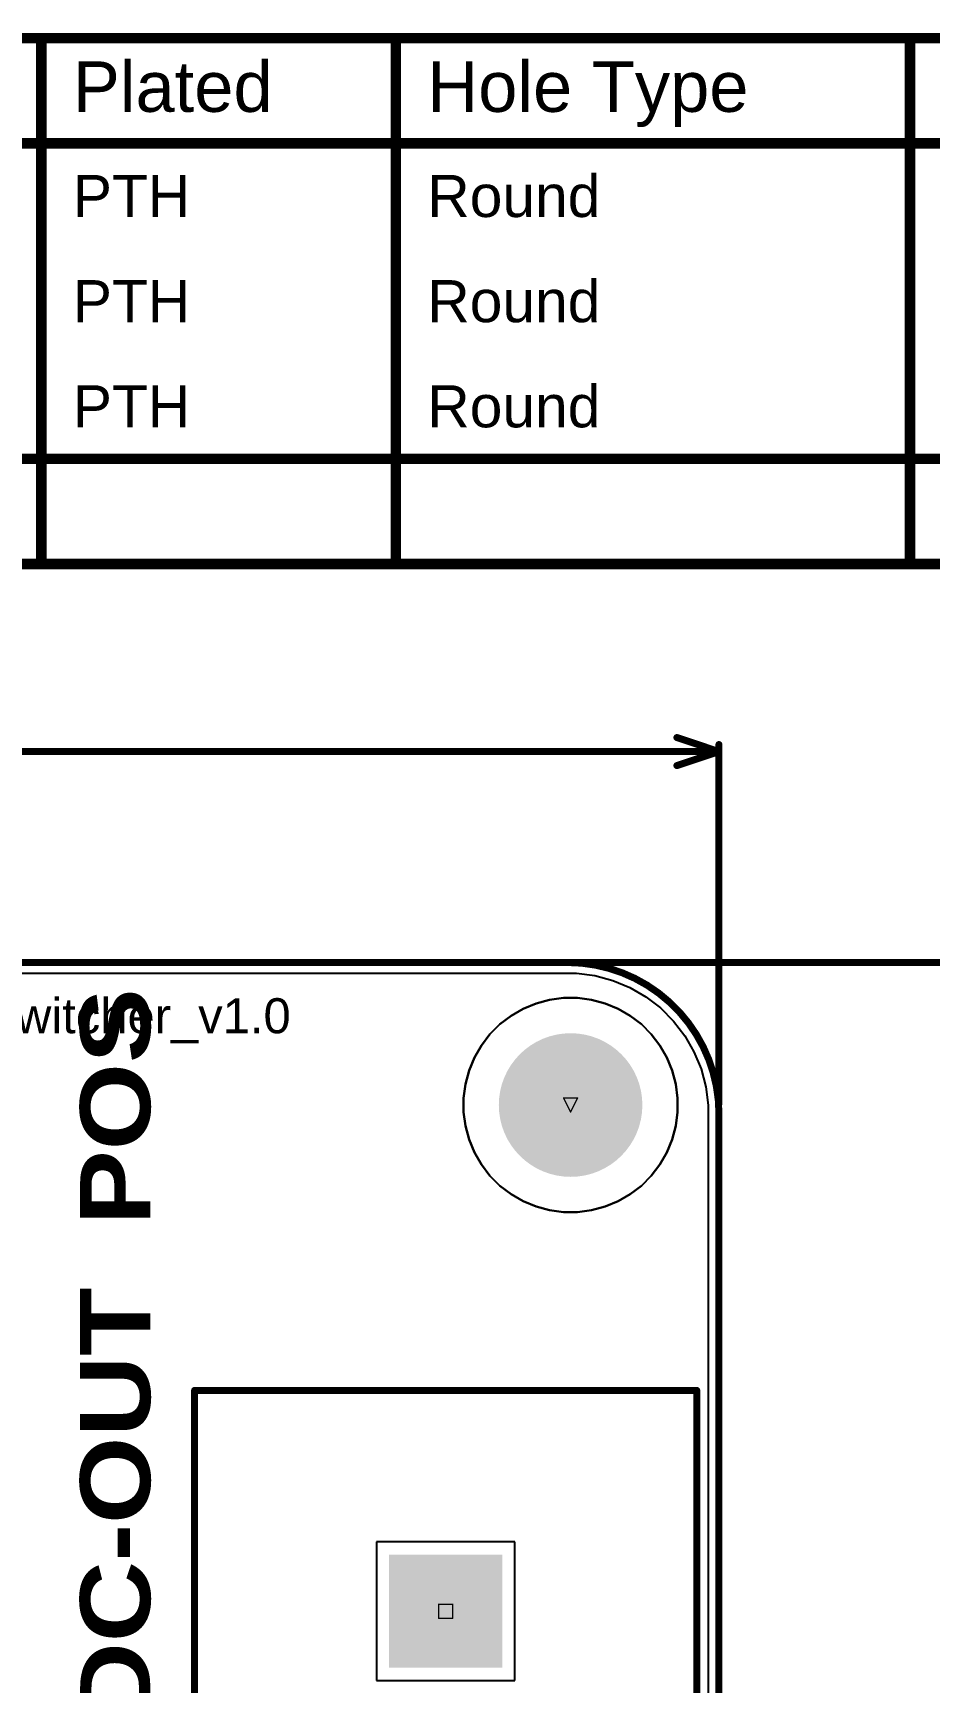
# Model space of a CAD drawing. Header units: inches. Extents: x -1 to 209, y -13 to 94.
# Drawn here: x 55.8 to 88.3, y 33.9 to 93.6 of the extents above; entities that cross this region are included whole.
import ezdxf

# ---------------------------------------------------------------- set-up
doc = ezdxf.new("R2010")
doc.units = ezdxf.units.IN
for name, color, linetype in [('Board Outline', 216, 'Continuous'), ('Bottom Layer', 5, 'Continuous'), ('Bottom Solder', 6, 'Continuous'), ('Dimensions', 6, 'Continuous'), ('Drill Drawing', 1, 'Continuous'), ('Multi-Layer', 9, 'Continuous'), ('Pad Holes', 156, 'Continuous'), ('Top Layer', 1, 'Continuous'), ('Top Overlay', 2, 'Continuous'), ('Top Solder', 216, 'Continuous')]:
    doc.layers.add(name, color=color, linetype=linetype)
doc.styles.add('Arial', font='', dxfattribs={"height": 0.2})
doc.styles.add('Arial Black_Bold', font='', dxfattribs={"height": 0.2})
doc.styles.get('Arial').set_extended_font_data('Arial')
doc.styles.get('Arial Black_Bold').set_extended_font_data('Arial Black', bold=True)

# ---------------------------------------------------------------- blocks, each defined once
blk = doc.blocks.new('KF78C_13_0_2P_22')
at = {"layer": 'Bottom Layer'}
blk.add_hatch(color=5, dxfattribs=at).paths.add_polyline_path([(-8.5, 2), (-4.5, 2), (-4.5, -2), (-8.5, -2)])
h = blk.add_hatch(color=5, dxfattribs=at)
edge = h.paths.add_edge_path()
edge.add_arc((6.5, 0), 2, 0, 360)
at = {"layer": 'Bottom Solder'}
blk.add_hatch(color=6, dxfattribs=at).paths.add_polyline_path([(-8.551, 2.051), (-4.449, 2.051), (-4.449, -2.051), (-8.551, -2.051)])
h = blk.add_hatch(color=6, dxfattribs=at)
edge = h.paths.add_edge_path()
edge.add_arc((6.5, 0), 2.051, 0, 360)
at = {"layer": 'Multi-Layer'}
blk.add_hatch(color=9, dxfattribs=at).paths.add_polyline_path([(-8.5, 2), (-4.5, 2), (-4.5, -2), (-8.5, -2)])
h = blk.add_hatch(color=9, dxfattribs=at)
edge = h.paths.add_edge_path()
edge.add_arc((6.5, 0), 2, 0, 360)
at = {"layer": 'Pad Holes'}
h = blk.add_hatch(color=7, dxfattribs=at)
edge = h.paths.add_edge_path()
edge.add_arc((-6.5, 0), 1.3, 0, 360)
h = blk.add_hatch(color=7, dxfattribs=at)
edge = h.paths.add_edge_path()
edge.add_arc((6.5, 0), 1.3, 0, 360)
at = {"layer": 'Top Layer'}
blk.add_hatch(color=1, dxfattribs=at).paths.add_polyline_path([(-8.5, 2), (-4.5, 2), (-4.5, -2), (-8.5, -2)])
h = blk.add_hatch(color=1, dxfattribs=at)
edge = h.paths.add_edge_path()
edge.add_arc((6.5, 0), 2, 0, 360)
at = {"layer": 'Top Solder'}
blk.add_hatch(color=216, dxfattribs=at).paths.add_polyline_path([(-8.551, 2.051), (-4.449, 2.051), (-4.449, -2.051), (-8.551, -2.051)])
h = blk.add_hatch(color=216, dxfattribs=at)
edge = h.paths.add_edge_path()
edge.add_arc((6.5, 0), 2.051, 0, 360)
at = {"layer": 'Top Overlay'}
for points in [[(-14.5, -9.1, 0.254, 0.254, 0), (-14.5, 9.1, 0.254, 0.254, 0)], [(14.5, 9.1, 0.254, 0.254, 0), (-14.5, 9.1, 0.254, 0.254, 0)], [(14.5, -9.1, 0.254, 0.254, 0), (14.5, 9.1, 0.254, 0.254, 0)], [(14.5, -9.1, 0.254, 0.254, 0), (-14.5, -9.1, 0.254, 0.254, 0)]]:
    blk.add_lwpolyline(points, format="xyseb", dxfattribs=at)
for points in [[(-14.563, 9.1, 0.127, 0.127, 1), (-14.436, 9.1, 0.127, 0.127, 1)], [(-14.563, 9.1, 0.127, 0.127, 1), (-14.436, 9.1, 0.127, 0.127, 1)], [(14.437, 9.1, 0.127, 0.127, 1), (14.564, 9.1, 0.127, 0.127, 1)], [(14.437, 9.1, 0.127, 0.127, 1), (14.564, 9.1, 0.127, 0.127, 1)], [(-14.563, -9.1, 0.127, 0.127, 1), (-14.436, -9.1, 0.127, 0.127, 1)], [(-14.563, -9.1, 0.127, 0.127, 1), (-14.436, -9.1, 0.127, 0.127, 1)], [(14.437, -9.1, 0.127, 0.127, 1), (14.564, -9.1, 0.127, 0.127, 1)], [(14.437, -9.1, 0.127, 0.127, 1), (14.564, -9.1, 0.127, 0.127, 1)]]:
    blk.add_lwpolyline(points, format="xyseb", close=True, dxfattribs=at)

msp = doc.modelspace()

# ---------------------------------------------------------------- hatches: boundary and pattern name
at = {"layer": 'Bottom Layer'}
h = msp.add_hatch(color=5, dxfattribs=at)
edge = h.paths.add_edge_path()
edge.add_arc((75.267, 54.758), 2.5, 0, 360)
at = {"layer": 'Bottom Solder'}
h = msp.add_hatch(color=6, dxfattribs=at)
edge = h.paths.add_edge_path()
edge.add_arc((75.267, 54.758), 2.602, 0, 360)
at = {"layer": 'Multi-Layer'}
h = msp.add_hatch(color=9, dxfattribs=at)
edge = h.paths.add_edge_path()
edge.add_arc((75.267, 54.758), 2.5, 0, 360)
at = {"layer": 'Pad Holes'}
h = msp.add_hatch(color=7, dxfattribs=at)
edge = h.paths.add_edge_path()
edge.add_arc((75.267, 54.758), 1.5, 0, 360)
at = {"layer": 'Top Layer'}
h = msp.add_hatch(color=1, dxfattribs=at)
edge = h.paths.add_edge_path()
edge.add_arc((75.267, 54.758), 2.5, 0, 360)
at = {"layer": 'Top Solder'}
h = msp.add_hatch(color=216, dxfattribs=at)
edge = h.paths.add_edge_path()
edge.add_arc((75.267, 54.758), 2.602, 0, 360)

# ---------------------------------------------------------------- linework, layer by layer
at = {"layer": 'Board Outline'}
for points in [[(0, 59.923, 0.254, 0.254, 0), (73.572, 59.923, 0.254, 0.254, 0)], [(73.572, 59.923, 0.254, 0.254, 0), (74.534, 59.923, 0.254, 0.254, 0)], [(74.534, 59.923, 0.254, 0.254, 0), (75.146, 59.923, 0.254, 0.254, 0)], [(75.146, 59.923, 0.254, 0.254, -0.414214), (80.645, 54.424, 0.254, 0.254, 0)], [(80.645, 5.41, 0.254, 0.254, 0), (80.645, 54.424, 0.254, 0.254, 0)]]:
    msp.add_lwpolyline(points, format="xyseb", dxfattribs=at)
for points in [[(73.508, 59.923, 0.127, 0.127, 1), (73.635, 59.923, 0.127, 0.127, 1)], [(73.508, 59.923, 0.127, 0.127, 1), (73.635, 59.923, 0.127, 0.127, 1)], [(74.471, 59.923, 0.127, 0.127, 1), (74.598, 59.923, 0.127, 0.127, 1)], [(74.471, 59.923, 0.127, 0.127, 1), (74.598, 59.923, 0.127, 0.127, 1)], [(75.082, 59.923, 0.127, 0.127, 1), (75.209, 59.923, 0.127, 0.127, 1)], [(75.082, 59.923, 0.127, 0.127, 1), (75.209, 59.923, 0.127, 0.127, 1)], [(80.581, 54.424, 0.127, 0.127, 1), (80.708, 54.424, 0.127, 0.127, 1)], [(80.581, 54.424, 0.127, 0.127, 1), (80.708, 54.424, 0.127, 0.127, 1)]]:
    msp.add_lwpolyline(points, format="xyseb", close=True, dxfattribs=at)
at = {"layer": 'Bottom Layer'}
for p, q in [((0.388, 59.534), (73.572, 59.534)), ((73.572, 59.534), (73.572, 59.534)), ((73.572, 59.534), (73.572, 59.534)), ((73.572, 59.534), (75.146, 59.534)), ((75.146, 59.534), (75.481, 59.534)), ((75.481, 59.534), (76.145, 59.447)), ((76.145, 59.447), (76.792, 59.273)), ((76.792, 59.273), (77.411, 59.017)), ((74.508, 58.572), (74.017, 58.44)), ((75.013, 58.638), (74.508, 58.572)), ((75.521, 58.638), (75.013, 58.638)), ((76.026, 58.572), (75.521, 58.638)), ((76.517, 58.44), (76.026, 58.572)), ((77.411, 59.017), (77.991, 58.682)), ((77.991, 58.682), (78.523, 58.274)), ((73.107, 57.991), (72.703, 57.682)), ((73.547, 58.245), (73.107, 57.991)), ((74.017, 58.44), (73.547, 58.245)), ((76.987, 58.245), (76.517, 58.44)), ((77.427, 57.991), (76.987, 58.245)), ((77.831, 57.682), (77.427, 57.991)), ((78.523, 58.274), (78.997, 57.8)), ((72.703, 57.682), (72.343, 57.322)), ((78.191, 57.322), (77.831, 57.682)), ((78.997, 57.8), (79.404, 57.269)), ((72.034, 56.918), (71.779, 56.478)), ((72.343, 57.322), (72.034, 56.918)), ((78.5, 56.918), (78.191, 57.322)), ((78.755, 56.478), (78.5, 56.918)), ((79.404, 57.269), (79.739, 56.689)), ((71.779, 56.478), (71.585, 56.008)), ((78.949, 56.008), (78.755, 56.478)), ((79.739, 56.689), (79.996, 56.07)), ((71.585, 56.008), (71.453, 55.517)), ((79.081, 55.517), (78.949, 56.008)), ((79.996, 56.07), (80.169, 55.423)), ((71.453, 55.517), (71.387, 55.012)), ((71.387, 55.012), (71.387, 54.758)), ((79.147, 55.012), (79.081, 55.517)), ((79.147, 54.758), (79.147, 55.012)), ((80.169, 55.423), (80.257, 54.758)), ((71.387, 54.758), (71.387, 54.504)), ((71.387, 54.504), (71.453, 53.999)), ((79.081, 53.999), (79.147, 54.504)), ((79.147, 54.504), (79.147, 54.758)), ((80.257, 54.758), (80.257, 54.424)), ((80.257, 54.424), (80.257, 5.41)), ((71.453, 53.999), (71.585, 53.508)), ((78.949, 53.508), (79.081, 53.999)), ((71.585, 53.508), (71.779, 53.038)), ((78.755, 53.038), (78.949, 53.508)), ((71.779, 53.038), (72.034, 52.598)), ((72.034, 52.598), (72.343, 52.194)), ((78.191, 52.194), (78.5, 52.598)), ((78.5, 52.598), (78.755, 53.038)), ((72.343, 52.194), (72.703, 51.834)), ((77.831, 51.834), (78.191, 52.194)), ((72.703, 51.834), (73.107, 51.525)), ((73.107, 51.525), (73.547, 51.27)), ((76.987, 51.27), (77.427, 51.525)), ((77.427, 51.525), (77.831, 51.834)), ((73.547, 51.27), (74.017, 51.076)), ((74.017, 51.076), (74.508, 50.944)), ((74.508, 50.944), (75.013, 50.878)), ((75.013, 50.878), (75.521, 50.878)), ((75.521, 50.878), (76.026, 50.944)), ((76.026, 50.944), (76.517, 51.076)), ((76.517, 51.076), (76.987, 51.27)), ((73.247, 38.927), (68.231, 38.927)), ((68.231, 38.927), (68.231, 33.911)), ((73.247, 33.911), (73.247, 38.927)), ((68.231, 33.911), (73.247, 33.911))]:
    msp.add_line(p, q, dxfattribs=at)
at = {"layer": 'Dimensions'}
for points in [[(79.121, 68.072, 0.254, 0.254, 0), (80.645, 67.564, 0.254, 0.254, 0)], [(44.784, 67.564, 0.254, 0.254, 0), (80.645, 67.564, 0.254, 0.254, 0)], [(79.121, 67.056, 0.254, 0.254, 0), (80.645, 67.564, 0.254, 0.254, 0)], [(80.645, 54.805, 0.254, 0.254, 0), (80.645, 67.818, 0.254, 0.254, 0)], [(74.915, 59.923, 0.254, 0.254, 0), (90.17, 59.923, 0.254, 0.254, 0)]]:
    msp.add_lwpolyline(points, format="xyseb", dxfattribs=at)
for points in [[(79.057, 68.072, 0.127, 0.127, 1), (79.184, 68.072, 0.127, 0.127, 1)], [(80.581, 67.818, 0.127, 0.127, 1), (80.708, 67.818, 0.127, 0.127, 1)], [(80.581, 67.564, 0.127, 0.127, 1), (80.708, 67.564, 0.127, 0.127, 1)], [(80.581, 67.564, 0.127, 0.127, 1), (80.708, 67.564, 0.127, 0.127, 1)], [(80.581, 67.564, 0.127, 0.127, 1), (80.708, 67.564, 0.127, 0.127, 1)], [(79.057, 67.056, 0.127, 0.127, 1), (79.184, 67.056, 0.127, 0.127, 1)], [(74.852, 59.923, 0.127, 0.127, 1), (74.979, 59.923, 0.127, 0.127, 1)], [(80.581, 54.805, 0.127, 0.127, 1), (80.708, 54.805, 0.127, 0.127, 1)]]:
    msp.add_lwpolyline(points, format="xyseb", close=True, dxfattribs=at)
at = {"layer": 'Drill Drawing'}
for points in [[(-0.826, 93.409, 0.381, 0.381, 0), (177.231, 93.409, 0.381, 0.381, 0)], [(56.081, 74.359, 0.381, 0.381, 0), (56.081, 93.409, 0.381, 0.381, 0)], [(68.93, 74.359, 0.381, 0.381, 0), (68.93, 93.409, 0.381, 0.381, 0)], [(87.568, 74.359, 0.381, 0.381, 0), (87.568, 93.409, 0.381, 0.381, 0)], [(-0.826, 89.598, 0.381, 0.381, 0), (177.231, 89.598, 0.381, 0.381, 0)], [(-0.826, 78.168, 0.381, 0.381, 0), (177.231, 78.168, 0.381, 0.381, 0)], [(-0.826, 74.359, 0.381, 0.381, 0), (177.231, 74.359, 0.381, 0.381, 0)], [(75.013, 55.012, 0.0508, 0.0508, 0), (75.521, 55.012, 0.0508, 0.0508, 0)], [(75.013, 55.012, 0.0508, 0.0508, 0), (75.267, 54.504, 0.0508, 0.0508, 0)], [(75.267, 54.504, 0.0508, 0.0508, 0), (75.521, 55.012, 0.0508, 0.0508, 0)], [(70.485, 36.673, 0.0508, 0.0508, 0), (70.993, 36.673, 0.0508, 0.0508, 0)], [(70.485, 36.165, 0.0508, 0.0508, 0), (70.485, 36.673, 0.0508, 0.0508, 0)], [(70.993, 36.165, 0.0508, 0.0508, 0), (70.993, 36.673, 0.0508, 0.0508, 0)], [(70.485, 36.165, 0.0508, 0.0508, 0), (70.993, 36.165, 0.0508, 0.0508, 0)]]:
    msp.add_lwpolyline(points, format="xyseb", dxfattribs=at)
for points in [[(55.985, 93.409, 0.191, 0.191, 1), (56.176, 93.409, 0.191, 0.191, 1)], [(68.835, 93.409, 0.191, 0.191, 1), (69.025, 93.409, 0.191, 0.191, 1)], [(87.473, 93.409, 0.191, 0.191, 1), (87.664, 93.409, 0.191, 0.191, 1)], [(55.985, 74.359, 0.191, 0.191, 1), (56.176, 74.359, 0.191, 0.191, 1)], [(68.835, 74.359, 0.191, 0.191, 1), (69.025, 74.359, 0.191, 0.191, 1)], [(87.473, 74.359, 0.191, 0.191, 1), (87.664, 74.359, 0.191, 0.191, 1)], [(75, 55.012, 0.0254, 0.0254, 1), (75.026, 55.012, 0.0254, 0.0254, 1)], [(75, 55.012, 0.0254, 0.0254, 1), (75.026, 55.012, 0.0254, 0.0254, 1)], [(75.508, 55.012, 0.0254, 0.0254, 1), (75.534, 55.012, 0.0254, 0.0254, 1)], [(75.508, 55.012, 0.0254, 0.0254, 1), (75.534, 55.012, 0.0254, 0.0254, 1)], [(75.254, 54.504, 0.0254, 0.0254, 1), (75.28, 54.504, 0.0254, 0.0254, 1)], [(75.254, 54.504, 0.0254, 0.0254, 1), (75.28, 54.504, 0.0254, 0.0254, 1)], [(70.472, 36.673, 0.0254, 0.0254, 1), (70.498, 36.673, 0.0254, 0.0254, 1)], [(70.472, 36.673, 0.0254, 0.0254, 1), (70.498, 36.673, 0.0254, 0.0254, 1)], [(70.98, 36.673, 0.0254, 0.0254, 1), (71.006, 36.673, 0.0254, 0.0254, 1)], [(70.98, 36.673, 0.0254, 0.0254, 1), (71.006, 36.673, 0.0254, 0.0254, 1)], [(70.472, 36.165, 0.0254, 0.0254, 1), (70.498, 36.165, 0.0254, 0.0254, 1)], [(70.472, 36.165, 0.0254, 0.0254, 1), (70.498, 36.165, 0.0254, 0.0254, 1)], [(70.98, 36.165, 0.0254, 0.0254, 1), (71.006, 36.165, 0.0254, 0.0254, 1)], [(70.98, 36.165, 0.0254, 0.0254, 1), (71.006, 36.165, 0.0254, 0.0254, 1)]]:
    msp.add_lwpolyline(points, format="xyseb", close=True, dxfattribs=at)
at = {"layer": 'Multi-Layer'}
for p, q in [((74.017, 58.44), (74.508, 58.572)), ((74.508, 58.572), (75.013, 58.638)), ((75.013, 58.638), (75.267, 58.638)), ((75.267, 58.638), (75.521, 58.638)), ((75.521, 58.638), (76.026, 58.572)), ((76.026, 58.572), (76.517, 58.44)), ((72.703, 57.682), (73.107, 57.991)), ((73.107, 57.991), (73.547, 58.245)), ((73.547, 58.245), (74.017, 58.44)), ((76.517, 58.44), (76.987, 58.245)), ((76.987, 58.245), (77.427, 57.991)), ((77.427, 57.991), (77.831, 57.682)), ((72.343, 57.322), (72.703, 57.682)), ((77.831, 57.682), (78.191, 57.322)), ((71.779, 56.478), (72.034, 56.918)), ((72.034, 56.918), (72.343, 57.322)), ((78.191, 57.322), (78.5, 56.918)), ((78.5, 56.918), (78.755, 56.478)), ((71.585, 56.008), (71.779, 56.478)), ((78.755, 56.478), (78.949, 56.008)), ((71.453, 55.517), (71.585, 56.008)), ((78.949, 56.008), (79.081, 55.517)), ((71.387, 55.012), (71.453, 55.517)), ((71.387, 54.758), (71.387, 55.012)), ((79.081, 55.517), (79.147, 55.012)), ((79.147, 55.012), (79.147, 54.758)), ((71.387, 54.504), (71.387, 54.758)), ((71.453, 53.999), (71.387, 54.504)), ((79.147, 54.504), (79.081, 53.999)), ((79.147, 54.758), (79.147, 54.504)), ((71.585, 53.508), (71.453, 53.999)), ((79.081, 53.999), (78.949, 53.508)), ((71.779, 53.038), (71.585, 53.508)), ((78.949, 53.508), (78.755, 53.038)), ((72.034, 52.598), (71.779, 53.038)), ((72.343, 52.194), (72.034, 52.598)), ((78.5, 52.598), (78.191, 52.194)), ((78.755, 53.038), (78.5, 52.598)), ((72.703, 51.834), (72.343, 52.194)), ((78.191, 52.194), (77.831, 51.834)), ((73.107, 51.525), (72.703, 51.834)), ((73.547, 51.27), (73.107, 51.525)), ((77.427, 51.525), (76.987, 51.27)), ((77.831, 51.834), (77.427, 51.525)), ((74.017, 51.076), (73.547, 51.27)), ((74.508, 50.944), (74.017, 51.076)), ((75.013, 50.878), (74.508, 50.944)), ((75.267, 50.878), (75.013, 50.878)), ((75.267, 50.878), (75.267, 50.878)), ((75.521, 50.878), (75.267, 50.878)), ((76.026, 50.944), (75.521, 50.878)), ((76.517, 51.076), (76.026, 50.944)), ((76.987, 51.27), (76.517, 51.076))]:
    msp.add_line(p, q, dxfattribs=at)
at = {"layer": 'Top Layer'}
for p, q in [((47.119, 59.534), (73.572, 59.534)), ((73.572, 59.534), (73.572, 59.534)), ((73.572, 59.534), (73.572, 59.534)), ((73.572, 59.534), (75.146, 59.534)), ((75.146, 59.534), (75.481, 59.534)), ((75.481, 59.534), (76.145, 59.447)), ((76.145, 59.447), (76.792, 59.273)), ((76.792, 59.273), (77.411, 59.017)), ((74.508, 58.572), (74.017, 58.44)), ((75.013, 58.638), (74.508, 58.572)), ((75.521, 58.638), (75.013, 58.638)), ((76.026, 58.572), (75.521, 58.638)), ((76.517, 58.44), (76.026, 58.572)), ((77.411, 59.017), (77.991, 58.682)), ((77.991, 58.682), (78.523, 58.274)), ((73.107, 57.991), (72.703, 57.682)), ((73.547, 58.245), (73.107, 57.991)), ((74.017, 58.44), (73.547, 58.245)), ((76.987, 58.245), (76.517, 58.44)), ((77.427, 57.991), (76.987, 58.245)), ((77.831, 57.682), (77.427, 57.991)), ((78.523, 58.274), (78.997, 57.8)), ((72.703, 57.682), (72.343, 57.322)), ((78.191, 57.322), (77.831, 57.682)), ((78.997, 57.8), (79.404, 57.269)), ((72.034, 56.918), (71.779, 56.478)), ((72.343, 57.322), (72.034, 56.918)), ((78.5, 56.918), (78.191, 57.322)), ((78.755, 56.478), (78.5, 56.918)), ((79.404, 57.269), (79.739, 56.689)), ((71.779, 56.478), (71.585, 56.008)), ((78.949, 56.008), (78.755, 56.478)), ((79.739, 56.689), (79.996, 56.07)), ((71.585, 56.008), (71.453, 55.517)), ((79.081, 55.517), (78.949, 56.008)), ((79.996, 56.07), (80.169, 55.423)), ((71.453, 55.517), (71.387, 55.012)), ((71.387, 55.012), (71.387, 54.758)), ((79.147, 55.012), (79.081, 55.517)), ((79.147, 54.758), (79.147, 55.012)), ((80.169, 55.423), (80.257, 54.758)), ((71.387, 54.758), (71.387, 54.504)), ((71.387, 54.504), (71.453, 53.999)), ((79.081, 53.999), (79.147, 54.504)), ((79.147, 54.504), (79.147, 54.758)), ((80.257, 54.758), (80.257, 54.424)), ((80.257, 54.424), (80.257, 5.41)), ((71.453, 53.999), (71.585, 53.508)), ((78.949, 53.508), (79.081, 53.999)), ((71.585, 53.508), (71.779, 53.038)), ((78.755, 53.038), (78.949, 53.508)), ((71.779, 53.038), (72.034, 52.598)), ((72.034, 52.598), (72.343, 52.194)), ((78.191, 52.194), (78.5, 52.598)), ((78.5, 52.598), (78.755, 53.038)), ((72.343, 52.194), (72.703, 51.834)), ((77.831, 51.834), (78.191, 52.194)), ((72.703, 51.834), (73.107, 51.525)), ((73.107, 51.525), (73.547, 51.27)), ((76.987, 51.27), (77.427, 51.525)), ((77.427, 51.525), (77.831, 51.834)), ((73.547, 51.27), (74.017, 51.076)), ((74.017, 51.076), (74.508, 50.944)), ((74.508, 50.944), (75.013, 50.878)), ((75.013, 50.878), (75.521, 50.878)), ((75.521, 50.878), (76.026, 50.944)), ((76.026, 50.944), (76.517, 51.076)), ((76.517, 51.076), (76.987, 51.27))]:
    msp.add_line(p, q, dxfattribs=at)

# ---------------------------------------------------------------- block references
at = {"rotation": 270}
msp.add_blockref('KF78C_13_0_2P_22', (70.739, 29.919), dxfattribs=at)

# ---------------------------------------------------------------- texts
at = {"layer": 'Drill Drawing', "style": 'Arial'}
for s, height, p in [('Plated', 1.8288, (57.224, 90.741)), ('Hole Type', 1.8288, (70.073, 90.741)), ('PTH', 1.524, (57.224, 86.931)), ('Round', 1.524, (70.073, 86.931)), ('PTH', 1.524, (57.224, 83.121)), ('Round', 1.524, (70.073, 83.121)), ('PTH', 1.524, (57.224, 79.311)), ('Round', 1.524, (70.073, 79.311))]:
    msp.add_text(s, height=height, dxfattribs=at).set_placement(p)
at = {"layer": 'Top Overlay', "style": 'Arial'}
msp.add_text('Power-Switcher_v1.0', height=1.27, dxfattribs=at).set_placement((48.362, 57.358))
at = {"layer": 'Top Overlay', "style": 'Arial Black_Bold'}
msp.add_text('NEG  DC-OUT  POS', height=2.54, rotation=90, dxfattribs=at).set_placement((60.029, 21.307))

doc.saveas('drawing.dxf')
